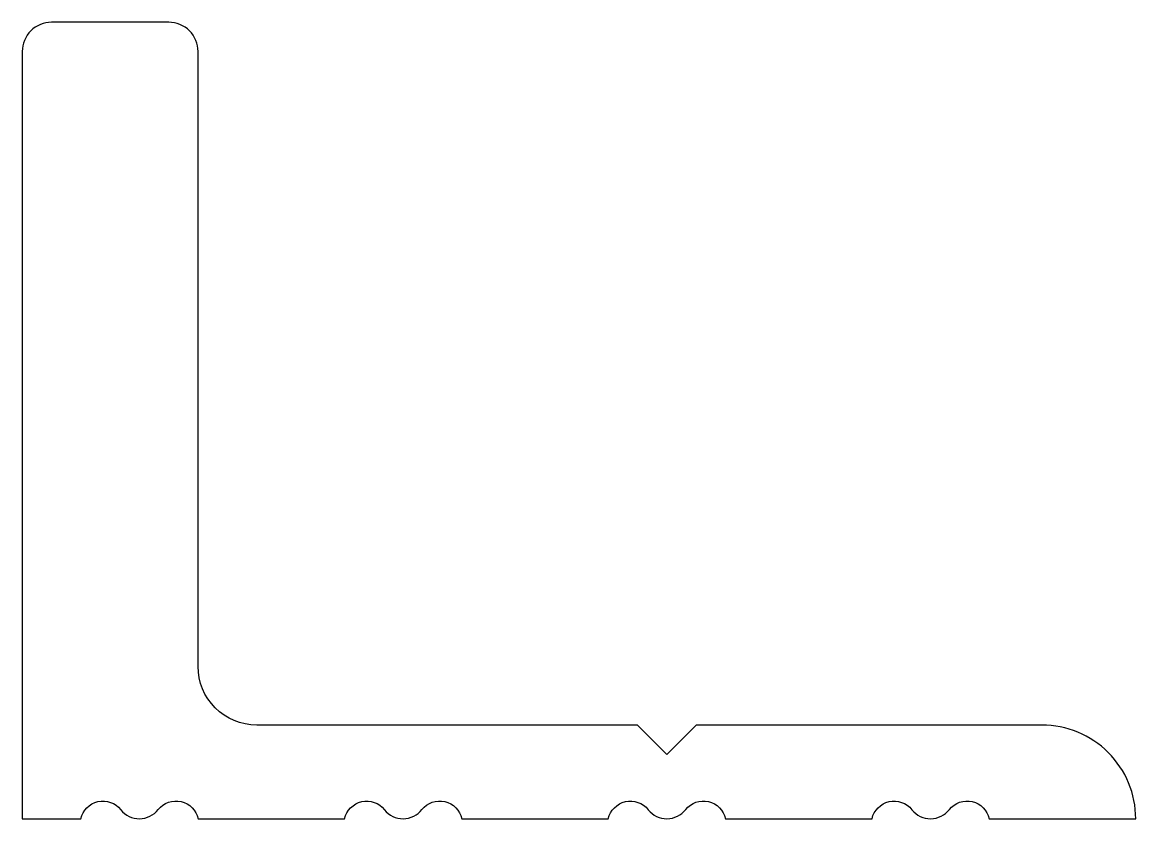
# Model space of a CAD drawing. Extents: x 448.4 to 467.4, y 213.5 to 227.1.
import ezdxf

# ---------------------------------------------------------------- set-up
doc = ezdxf.new("R2010")
doc.units = 0
doc.layers.add('ANA', color=220, linetype='CONTINUOUS')

msp = doc.modelspace()

# ---------------------------------------------------------------- linework, layer by layer
at = {"layer": 'ANA', "color": 0}
msp.add_lwpolyline([(460.414, 213.521), (462.914, 213.521, -0.630249), (463.595, 213.676, 0.484635), (464.235, 213.678, -0.634537), (464.914, 213.521), (467.414, 213.521, 0.414214), (465.814, 215.121), (459.914, 215.121), (459.414, 214.621), (458.914, 215.121), (452.414, 215.121, -0.414214), (451.414, 216.121), (451.414, 226.621, 0.414214), (450.914, 227.121), (448.914, 227.121, 0.414214), (448.414, 226.621), (448.414, 213.521), (449.414, 213.521, -0.630249), (450.095, 213.676, 0.484635), (450.735, 213.678, -0.634537), (451.414, 213.521), (453.914, 213.521, -0.630249), (454.595, 213.676, 0.484635), (455.235, 213.678, -0.634537), (455.914, 213.521), (458.414, 213.521, -0.630249), (459.095, 213.676, 0.484635), (459.735, 213.678, -0.634537)], format="xyb", close=True, dxfattribs=at)

doc.saveas('drawing.dxf')
